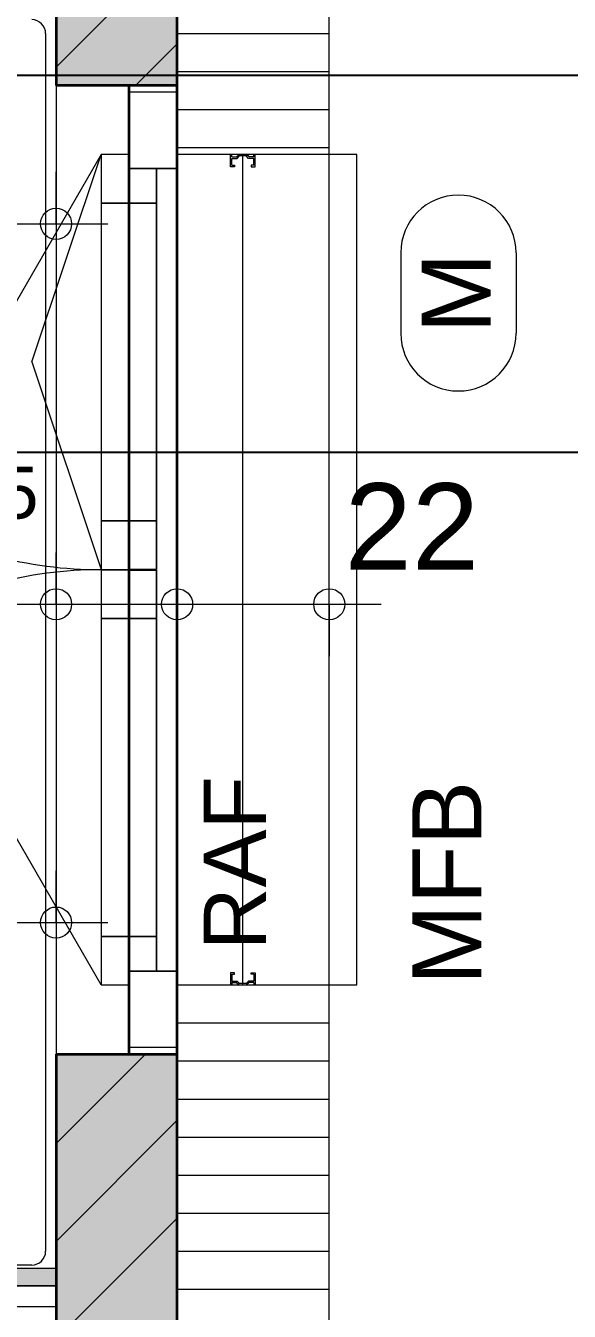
# Model space of a CAD drawing. Header units: metres. Extents: x 0.003 to 0.843, y 0.003 to 0.597.
# Drawn here: x 0.62598 to 0.6417, y 0.3529 to 0.39006 of the extents above; entities that cross this region are included whole.
import ezdxf

# ---------------------------------------------------------------- set-up
doc = ezdxf.new("R2010")
doc.units = ezdxf.units.M
for name, pattern in [('AUSGEZOGEN', [0]), ('LINIE_23', [0.0079, 0.004, -0.0013, 0, -0.0013, 0, -0.0013]), ('STRICHLINIE', [19.049999999999997, 12.7, -6.35]), ('STRICHPUNKT', [25.4, 12.7, -6.35, 0, -6.35])]:
    doc.linetypes.add(name, pattern=pattern)
for name, color, linetype, lineweight in [('Bauachsen grob', 7, 'STRICHPUNKT', 13), ('Daemmung', 7, 'AUSGEZOGEN', 18), ('Elektro Text', 251, 'AUSGEZOGEN', 18), ('Fenster', 7, 'AUSGEZOGEN', 18), ('Fensterleibung Beton', 7, 'AUSGEZOGEN', 35), ('Fuellflaeche tragende Wände MW', 7, 'AUSGEZOGEN', 13), ('Leichtbauwaende', 7, 'AUSGEZOGEN', 18), ('Oeffnungsrichtung Fenster', 7, 'AUSGEZOGEN', 13), ('Rolladen', 7, 'AUSGEZOGEN', 13), ('Sanitaer Apparate', 251, 'AUSGEZOGEN', 18), ('Sanitaer Vermassung', 251, 'AUSGEZOGEN', 18), ('Schnittbegrenzung', 7, 'AUSGEZOGEN', 13), ('Text Werkplan Ausfuehrung', 7, 'AUSGEZOGEN', 25), ('Vorhangbrett', 7, 'AUSGEZOGEN', 13), ('Wand Mauerwerk tragend', 7, 'AUSGEZOGEN', 35), ('Werkplan- Ausfuehrungsmasse', 7, 'AUSGEZOGEN', 13)]:
    doc.layers.add(name, color=color, linetype=linetype, lineweight=lineweight)
doc.styles.add('ARIAL', font='ARIAL.TTF')

msp = doc.modelspace()

# ---------------------------------------------------------------- hatches: boundary and pattern name
at = {"layer": 'Fuellflaeche tragende Wände MW', "linetype": 'AUSGEZOGEN', "lineweight": 13}
for points in [[(0.626859986055643, 0.4836399892568606), (0.626859986055643, 0.3883399913869798), (0.6303599859774118, 0.3883399913869798), (0.6303599859774118, 0.4836399892568606)], [(0.626859986055643, 0.3603399920128287), (0.626859986055643, 0.3141399930454791), (0.6303599859774118, 0.3141399930454791), (0.6303599859774118, 0.3603399920128287)]]:
    msp.add_hatch(color=241, dxfattribs=at).paths.add_polyline_path(points)
at = {"layer": 'Leichtbauwaende', "linetype": 'AUSGEZOGEN', "lineweight": 13}
msp.add_hatch(color=253, dxfattribs=at).paths.add_polyline_path([(0.6104599864222116, 0.3536399921625853), (0.626859986055643, 0.3536399921625853), (0.626859986055643, 0.3541399921514094), (0.6104599864222116, 0.3541399921514094)])

# ---------------------------------------------------------------- linework, layer by layer
at = {"layer": 'Bauachsen grob', "color": 32, "linetype": 'LINIE_23', "lineweight": 25, "true_color": 0xc36e14}
for p, q in [((0.6278599860332911, 0.01553999971970916), (0.6278599860332911, 0.5826399870440364)), ((0.219399995163083, 0.3886399914357912), (0.7293199837654833, 0.3886399914357912))]:
    msp.add_line(p, q, dxfattribs=at)
at = {"layer": 'Daemmung', "color": 7, "linetype": 'AUSGEZOGEN', "lineweight": 18}
for p, q in [((0.6303599859774118, 0.3967399911992252), (0.6303599859774118, 0.3883399913869798)), ((0.6347599858790641, 0.3863399914316833), (0.6347599858790641, 0.3967399911992252)), ((0.6303599859774118, 0.3883399913869798), (0.6303599859774118, 0.3863399914316833)), ((0.6347599858790643, 0.3863399914316833), (0.6303599859774118, 0.3863399914316833)), ((0.6303599859774118, 0.3623399919681251), (0.6347599858790643, 0.3623399919681251)), ((0.6303599859774118, 0.3623399919681251), (0.6303599859774118, 0.3603399920128287)), ((0.6347599858790641, 0.3121399930901825), (0.6347599858790641, 0.3623399919681251)), ((0.6303599859774118, 0.3603399920128287), (0.6303599859774118, 0.3141399930454791))]:
    msp.add_line(p, q, dxfattribs=at)
at = {"layer": 'Daemmung', "color": 7, "linetype": 'STRICHLINIE', "lineweight": 13}
msp.add_line((0.6347599858790643, 0.3623399919681251), (0.6347599858790643, 0.3863399914316833), dxfattribs=at)
at = {"layer": 'Daemmung', "color": 7, "linetype": 'AUSGEZOGEN', "lineweight": 13}
for points in [[(0.6303599881884103, 0.3898399912827242), (0.6306395439855736, 0.3898399912705044), (0.6306395439855736, 0.3898399912705044), (0.6347599858790641, 0.3898399910903942)], [(0.6303599881403278, 0.3887399912834693), (0.6306841112047753, 0.3887399912693014), (0.6306841112047753, 0.3887399912693014), (0.6347599858790641, 0.3887399910911393)], [(0.6303599881403278, 0.3887399912834693), (0.6306841112047753, 0.3887399912693014), (0.6306841112047753, 0.3887399912693014), (0.6347599858790641, 0.3887399910911393)], [(0.6303599880922454, 0.3876399912842143), (0.6307286784239768, 0.3876399912680982), (0.6307286784239768, 0.3876399912680982), (0.6347599858790641, 0.3876399910918842)], [(0.6303599880441628, 0.3865399912849594), (0.6307732456431783, 0.3865399912668953), (0.6307732456431783, 0.3865399912668953), (0.6347599858790642, 0.3865399910926294)], [(0.6303599869863471, 0.3623399913013508), (0.6317537244656135, 0.3623399912404286), (0.6317537244656135, 0.3623399912404286), (0.6347599858790641, 0.3623399911090208), (0.6347599869833671, 0.3623399911090206)], [(0.6303599869382646, 0.3612399913020958), (0.6304252151275881, 0.3612399912992446), (0.6304252151275881, 0.3612399912992446), (0.6317982916848153, 0.3612399912392255), (0.6317982916848153, 0.3612399912392255), (0.6347599858790641, 0.3612399911097656), (0.6347599869352843, 0.3612399911097656)], [(0.6303599868901822, 0.3601399913028409), (0.6304904442382251, 0.3601399912971384), (0.6304904442382251, 0.3601399912971384), (0.6318428589040167, 0.3601399912380224), (0.6318428589040167, 0.3601399912380224), (0.6347599858790641, 0.3601399911105108), (0.6347599868872019, 0.3601399911105108)], [(0.6303599868420997, 0.3590399913035859), (0.6305556733488622, 0.3590399912950322), (0.6305556733488622, 0.3590399912950322), (0.6318874261232182, 0.3590399912368194), (0.6318874261232182, 0.3590399912368194), (0.6347599858790641, 0.3590399911112558), (0.6347599868391194, 0.3590399911112557)], [(0.630359986794017, 0.357939991304331), (0.6306209024594991, 0.357939991292926), (0.6306209024594991, 0.357939991292926), (0.6319319933424199, 0.3579399912356163), (0.6319319933424199, 0.3579399912356163), (0.6347599858790641, 0.3579399911120009), (0.634759986791037, 0.3579399911120008)], [(0.630359986794017, 0.357939991304331), (0.6306209024594991, 0.357939991292926), (0.6306209024594991, 0.357939991292926), (0.6319319933424199, 0.3579399912356163), (0.6319319933424199, 0.3579399912356163), (0.6347599858790641, 0.3579399911120009), (0.634759986791037, 0.3579399911120008)], [(0.6303599867459344, 0.3568399913050761), (0.6306861315701361, 0.3568399912908198), (0.6306861315701361, 0.3568399912908198), (0.6319765605616214, 0.3568399912344133), (0.6319765605616214, 0.3568399912344133), (0.6347599858790641, 0.3568399911127459), (0.6347599867429544, 0.3568399911127459)], [(0.630359986697852, 0.3557399913058212), (0.6307513606807732, 0.3557399912887136), (0.6307513606807732, 0.3557399912887136), (0.6320211277808229, 0.3557399912332103), (0.6320211277808229, 0.3557399912332103), (0.6347599858790641, 0.3557399911134911), (0.6347599866948718, 0.3557399911134911)], [(0.6303599866497696, 0.3546399913065663), (0.6308165897914104, 0.3546399912866075), (0.6308165897914104, 0.3546399912866075), (0.6320656950000247, 0.3546399912320072), (0.6320656950000247, 0.3546399912320072), (0.6347599858790641, 0.3546399911142361), (0.6347599866467892, 0.3546399911142361)], [(0.6303599866016871, 0.3535399913073112), (0.6308818189020473, 0.3535399912845012), (0.6308818189020473, 0.3535399912845012), (0.6321102622192263, 0.3535399912308042), (0.6321102622192263, 0.3535399912308042), (0.6347599858790641, 0.3535399911149812), (0.6347599865987068, 0.3535399911149811)], [(0.6303599866016871, 0.3535399913073112), (0.6308818189020473, 0.3535399912845012), (0.6308818189020473, 0.3535399912845012), (0.6321102622192263, 0.3535399912308042), (0.6321102622192263, 0.3535399912308042), (0.6347599858790641, 0.3535399911149812), (0.6347599865987068, 0.3535399911149811)]]:
    msp.add_lwpolyline(points, dxfattribs=at)
at = {"layer": 'Elektro Text', "color": 40, "linetype": 'AUSGEZOGEN', "lineweight": 18}
for p, q in [((0.6368266525069877, 0.3835007463964309), (0.6368266525069877, 0.3811733248504487)), ((0.6401599857608482, 0.3835007463964309), (0.6401599857608482, 0.3811733248504487))]:
    msp.add_line(p, q, dxfattribs=at)
for centre, start, end in [((0.6384933191339179, 0.3835007463964309), 0, 180), ((0.6384933191339179, 0.3811733248504487), 180, 0)]:
    msp.add_arc(centre, 0.001666666626930237, start, end, dxfattribs=at)
at = {"layer": 'Fenster', "color": 7, "linetype": 'AUSGEZOGEN', "lineweight": 13}
for p, q in [((0.6289599860087043, 0.3757499916683882), (0.6289599860087043, 0.3849399914629758)), ((0.6289599860087043, 0.3637399919368327), (0.6289599860087043, 0.3729299917314203))]:
    msp.add_line(p, q, dxfattribs=at)
for points in [[(0.6303599859774118, 0.385939991440624), (0.6303599859774118, 0.3881399913914502), (0.6289599860087043, 0.3881399913914502), (0.6289599860087043, 0.385939991440624), (0.6303599859774118, 0.385939991440624)], [(0.6297599859908228, 0.3849399914629758), (0.6297599859908228, 0.385939991440624), (0.6289599860087043, 0.385939991440624), (0.6289599860087043, 0.3863399914316833), (0.6281599860265857, 0.3863399914316833), (0.6281599860265857, 0.3849399914629758), (0.6297599859908228, 0.3849399914629758)], [(0.6303599859774118, 0.3623399919681251), (0.6355599858611829, 0.3623399919681251), (0.6355599858611829, 0.3863399914316833), (0.6303599859774118, 0.3863399914316833), (0.6303599859774118, 0.3623399919681251)], [(0.6297599859908228, 0.385939991440624), (0.6297599859908228, 0.3743499916996807), (0.6289599860087043, 0.3743499916996807), (0.6289599860087043, 0.3743299917001277), (0.6297599859908228, 0.3743299917001277), (0.6297599859908228, 0.3627399919591845), (0.6303599859774118, 0.3627399919591845), (0.6303599859774118, 0.385939991440624), (0.6297599859908228, 0.385939991440624)], [(0.6297599859908228, 0.3757499916683882), (0.6297599859908228, 0.3849399914629758), (0.6281599860265857, 0.3849399914629758), (0.6281599860265857, 0.3757499916683882), (0.6297599859908228, 0.3757499916683882)], [(0.6289599860087043, 0.3743499916996807), (0.6297599859908228, 0.3743499916996807), (0.6297599859908228, 0.3757499916683882), (0.6281599860265857, 0.3757499916683882), (0.6281599860265857, 0.3743499916996807), (0.6289599860087043, 0.3743499916996807)], [(0.6297599859908228, 0.3729299917314203), (0.6297599859908228, 0.3743299917001277), (0.6289599860087043, 0.3743299917001277), (0.6281599860265857, 0.3743299917001277), (0.6281599860265857, 0.3729299917314203), (0.6297599859908228, 0.3729299917314203)], [(0.6297599859908228, 0.3637399919368327), (0.6297599859908228, 0.3729299917314203), (0.6281599860265857, 0.3729299917314203), (0.6281599860265857, 0.3637399919368327), (0.6297599859908228, 0.3637399919368327)], [(0.6289599860087043, 0.3623399919681251), (0.6289599860087043, 0.3627399919591845), (0.6297599859908228, 0.3627399919591845), (0.6297599859908228, 0.3637399919368327), (0.6281599860265857, 0.3637399919368327), (0.6281599860265857, 0.3623399919681251), (0.6289599860087043, 0.3623399919681251)], [(0.6303599859774118, 0.3605399920083582), (0.6303599859774118, 0.3627399919591845), (0.6289599860087043, 0.3627399919591845), (0.6289599860087043, 0.3605399920083582), (0.6303599859774118, 0.3605399920083582)]]:
    msp.add_lwpolyline(points, dxfattribs=at)
at = {"layer": 'Fensterleibung Beton', "color": 7, "linetype": 'AUSGEZOGEN', "lineweight": 13}
msp.add_line((0.626859986055643, 0.3883399913869798), (0.626859986055643, 0.3603399920128287), dxfattribs=at)
at = {"layer": 'Leichtbauwaende', "color": 7, "linetype": 'AUSGEZOGEN', "lineweight": 18}
for p, q in [((0.626859986055643, 0.3541399921514094), (0.6104599864222116, 0.3541399921514094)), ((0.626859986055643, 0.3536399921625853), (0.626859986055643, 0.3541399921514094)), ((0.626859986055643, 0.3536399921625853), (0.6104599864222116, 0.3536399921625853)), ((0.6104599864222116, 0.3536399921625853), (0.626859986055643, 0.3536399921625853)), ((0.626859986055643, 0.3530399921759963), (0.626859986055643, 0.3536399921625853)), ((0.6099599864333872, 0.3530399921759963), (0.626859986055643, 0.3530399921759963))]:
    msp.add_line(p, q, dxfattribs=at)
at = {"layer": 'Oeffnungsrichtung Fenster', "color": 7, "linetype": 'AUSGEZOGEN', "lineweight": 13}
for p, q in [((0.6281599860265857, 0.3863399914316833), (0.6221599861606961, 0.3759476868185561)), ((0.6261599860712892, 0.380344991565682), (0.6281599860265857, 0.3863399914316833)), ((0.6261599860712892, 0.380344991565682), (0.6281599860265857, 0.3743499916996807)), ((0.6281599860265857, 0.3623399919681251), (0.6221599861606961, 0.3727322965812523))]:
    msp.add_line(p, q, dxfattribs=at)
for centre, start, end in [((0.6281599860265857, 0.3863399914316832), 239.9999999999998, 269.9999999999989), ((0.6281599860265857, 0.362339991968125), 90.00000000000107, 119.9999999999998)]:
    msp.add_arc(centre, 0.0119999997317791, start, end, dxfattribs=at)
at = {"layer": 'Rolladen', "color": 7, "linetype": 'AUSGEZOGEN', "lineweight": 13}
for p, q in [((0.6318999859429899, 0.3863299914319068), (0.631939985942096, 0.3863299914319068)), ((0.6318999859429899, 0.3859899914395064), (0.6318999859429899, 0.3863299914319068)), ((0.631939985942096, 0.3862699914332479), (0.631939985942096, 0.3863299914319068)), ((0.631939985942096, 0.3862699914332479), (0.6320799859389666, 0.3862699914332479)), ((0.631939985942096, 0.3860299914386123), (0.631939985942096, 0.386229991434142)), ((0.631939985942096, 0.386229991434142), (0.6320965544810905, 0.386229991434142)), ((0.6320799859389666, 0.3862699914332479), (0.6321499859374022, 0.3863399914316833)), ((0.6320965544810905, 0.386229991434142), (0.6321665544795261, 0.3862999914325774)), ((0.6321499859374022, 0.3863399914316833), (0.6323699859324846, 0.3863399914316833)), ((0.6323534173903598, 0.3862999914325774), (0.6321665544795261, 0.3862999914325774)), ((0.6321999859362846, 0.3863399914316833), (0.6322099859360609, 0.3863399914316833)), ((0.6322099859360609, 0.3863399914316833), (0.6323099859338259, 0.3863399914316833)), ((0.632423417388795, 0.3862299914341434), (0.6323534173903598, 0.3862999914325774)), ((0.6324399859309202, 0.3862699914332493), (0.6323699859324846, 0.3863399914316833)), ((0.6325799859277909, 0.3862299914341434), (0.632423417388795, 0.3862299914341434)), ((0.6325799859277909, 0.3862699914332493), (0.6324399859309202, 0.3862699914332493)), ((0.6325799859277909, 0.3863299914319083), (0.6326199859268969, 0.3863299914319083)), ((0.6325799859277909, 0.3862699914332493), (0.6325799859277909, 0.3863299914319083)), ((0.6325799859277909, 0.3860299914386137), (0.6325799859277909, 0.3862299914341434)), ((0.6326199859268969, 0.3859899914395079), (0.6326199859268969, 0.3863299914319083)), ((0.632019985940308, 0.3859899914395064), (0.6318999859429899, 0.3859899914395064)), ((0.631939985942096, 0.3860299914386123), (0.632019985940308, 0.3860299914386123)), ((0.632019985940308, 0.3860299914386123), (0.632019985940308, 0.3859899914395064)), ((0.6324999859295789, 0.3860299914386137), (0.6324999859295789, 0.3859899914395079)), ((0.6325799859277909, 0.3860299914386137), (0.6324999859295789, 0.3860299914386137)), ((0.6324999859295789, 0.3859899914395079), (0.6326199859268969, 0.3859899914395079)), ((0.6318999859429899, 0.362689991960302), (0.6318999859429899, 0.3623499919679016)), ((0.632019985940308, 0.362689991960302), (0.6318999859429899, 0.362689991960302)), ((0.6318999859429899, 0.3623499919679016), (0.631939985942096, 0.3623499919679016)), ((0.631939985942096, 0.3626499919611961), (0.632019985940308, 0.3626499919611961)), ((0.631939985942096, 0.3626499919611961), (0.631939985942096, 0.3624499919656665)), ((0.631939985942096, 0.3624499919656665), (0.6320965544810905, 0.3624499919656665)), ((0.631939985942096, 0.3624099919665605), (0.6320799859389666, 0.3624099919665605)), ((0.631939985942096, 0.3624099919665605), (0.631939985942096, 0.3623499919679016)), ((0.632019985940308, 0.3626499919611961), (0.632019985940308, 0.362689991960302)), ((0.6320799859389666, 0.3624099919665605), (0.6321499859374022, 0.3623399919681251)), ((0.6320965544810905, 0.3624499919656665), (0.6321665544795261, 0.3623799919672311)), ((0.6321499859374022, 0.3623399919681251), (0.6323699859324846, 0.3623399919681251)), ((0.6323534173903598, 0.3623799919672311), (0.6321665544795261, 0.3623799919672311)), ((0.6321999859362846, 0.3623399919681251), (0.6322099859360609, 0.3623399919681251)), ((0.6322099859360609, 0.3623399919681251), (0.6323099859338259, 0.3623399919681251)), ((0.632423417388795, 0.3624499919656655), (0.6323534173903598, 0.3623799919672311)), ((0.6324399859309202, 0.3624099919665596), (0.6323699859324846, 0.3623399919681251)), ((0.6325799859277909, 0.3624499919656655), (0.632423417388795, 0.3624499919656655)), ((0.6325799859277909, 0.3624099919665596), (0.6324399859309202, 0.3624099919665596)), ((0.6324999859295789, 0.3626899919603011), (0.6326199859268969, 0.3626899919603011)), ((0.6324999859295789, 0.3626499919611953), (0.6324999859295789, 0.3626899919603011)), ((0.6325799859277909, 0.3626499919611953), (0.6324999859295789, 0.3626499919611953)), ((0.6325799859277909, 0.3626499919611953), (0.6325799859277909, 0.3624499919656655)), ((0.6325799859277909, 0.3624099919665596), (0.6325799859277909, 0.3623499919679007)), ((0.6325799859277909, 0.3623499919679007), (0.6326199859268969, 0.3623499919679007)), ((0.6326199859268969, 0.3626899919603011), (0.6326199859268969, 0.3623499919679007))]:
    msp.add_line(p, q, dxfattribs=at)
at = {"layer": 'Rolladen', "color": 7, "linetype": 'STRICHPUNKT', "lineweight": 13}
msp.add_line((0.6322599859349436, 0.3623399919681251), (0.6322599859349436, 0.3863399914316833), dxfattribs=at)
at = {"layer": 'Sanitaer Apparate', "color": 7, "linetype": 'AUSGEZOGEN', "lineweight": 13}
for p, q in [((0.6265599860623486, 0.3898399913534522), (0.6265599860623486, 0.3546399921402336)), ((0.6261599860712892, 0.3542399921491742), (0.6109599864110357, 0.3542399921491742))]:
    msp.add_line(p, q, dxfattribs=at)
for centre, start, end in [((0.6261599860712883, 0.3898399913534566), 0, 90), ((0.6261599860712882, 0.3546399921402379), 270, 0)]:
    msp.add_arc(centre, 0.0003999999910593033, start, end, dxfattribs=at)
at = {"layer": 'Sanitaer Vermassung', "color": 240, "linetype": 'AUSGEZOGEN', "lineweight": 13}
for p, q in [((0.626859986055643, 0.364139991927892), (0.626859986055643, 0.3656399919409305)), ((0.6185599862411624, 0.364139991927892), (0.626859986055643, 0.364139991927892)), ((0.626859986055643, 0.364139991927892), (0.626859986055643, 0.3626399949360937)), ((0.626859986055643, 0.364139991927892), (0.626859986055643, 0.364139991927892)), ((0.626859986055643, 0.364139991927892), (0.6283599860686814, 0.364139991927892))]:
    msp.add_line(p, q, dxfattribs=at)
msp.add_circle((0.626859986055643, 0.364139991927892), 0.0004500000039115548, dxfattribs=at)
at = {"layer": 'Schnittbegrenzung', "color": 14, "linetype": 'STRICHPUNKT', "lineweight": 25}
msp.add_line((0.618759986236692, 0.3777399916794252), (0.7293199837654833, 0.3777399916794252), dxfattribs=at)
at = {"layer": 'Vorhangbrett', "color": 191, "linetype": 'AUSGEZOGEN', "lineweight": 18, "true_color": 0xbe96ea}
for q in [(0.626859986055643, 0.3858399914894253), (0.626859986055643, 0.3828399944845886)]:
    msp.add_line((0.626859986055643, 0.3843399914763868), q, dxfattribs=at)
at = {"layer": 'Vorhangbrett', "color": 191, "linetype": 'AUSGEZOGEN', "lineweight": 13, "true_color": 0xbe96ea}
for p, q in [((0.6252599860914055, 0.3843399914763868), (0.626859986055643, 0.3843399914763868)), ((0.626859986055643, 0.3843399914763868), (0.6283599860686814, 0.3843399914763868))]:
    msp.add_line(p, q, dxfattribs=at)
at = {"layer": 'Vorhangbrett', "color": 191, "linetype": 'AUSGEZOGEN', "lineweight": 18, "true_color": 0xbe96ea}
msp.add_circle((0.626859986055643, 0.3843399914763868), 0.0004500000039115548, dxfattribs=at)
at = {"layer": 'Wand Mauerwerk tragend', "color": 7, "linetype": 'AUSGEZOGEN', "lineweight": 35}
for p, q in [((0.6303599859774118, 0.3883399913869798), (0.6303599859774118, 0.3967399911992252)), ((0.626859986055643, 0.390539991337806), (0.626859986055643, 0.3883399913869798)), ((0.6289599860087043, 0.3883399913869798), (0.626859986055643, 0.3883399913869798)), ((0.6303599859774118, 0.3883399913869798), (0.6289599860087043, 0.3883399913869798)), ((0.626859986055643, 0.3603399920128287), (0.6289599860087043, 0.3603399920128287)), ((0.626859986055643, 0.3603399920128287), (0.626859986055643, 0.3541399921514094)), ((0.6289599860087043, 0.3603399920128287), (0.6303599859774118, 0.3603399920128287)), ((0.6303599859774118, 0.3141399930454791), (0.6303599859774118, 0.3603399920128287)), ((0.626859986055643, 0.3541399921514094), (0.626859986055643, 0.3536399921625853)), ((0.626859986055643, 0.3536399921625853), (0.626859986055643, 0.3530399921759963)), ((0.626859986055643, 0.3530399921759963), (0.626859986055643, 0.3517399922050536))]:
    msp.add_line(p, q, dxfattribs=at)
at = {"layer": 'Wand Mauerwerk tragend', "color": 7, "linetype": 'AUSGEZOGEN', "lineweight": 13}
for p, q in [((0.629162205799686, 0.3883399913869798), (0.6303599859774118, 0.3895377715647058)), ((0.626859986055643, 0.357753500395475), (0.6294464776729964, 0.3603399920128287)), ((0.6268599860556431, 0.3549250732707289), (0.6303599859774119, 0.3584250731924977)), ((0.626859986055643, 0.3520966461459827), (0.6303599859774118, 0.3555966460677515))]:
    msp.add_line(p, q, dxfattribs=at)
at = {"layer": 'Wand Mauerwerk tragend', "color": 180, "linetype": 'STRICHPUNKT', "lineweight": 35}
for p, q in [((0.6303599859774118, 0.3883399913869798), (0.6289599860087043, 0.3883399913869798)), ((0.6289599860087043, 0.3883399913869798), (0.6289599860087043, 0.3603399920128287)), ((0.6303599859774118, 0.3863399914316833), (0.6303599859774118, 0.3883399913869798)), ((0.6303599859774118, 0.3623399919681251), (0.6303599859774118, 0.3863399914316833)), ((0.6303599859774118, 0.3603399920128287), (0.6303599859774118, 0.3623399919681251)), ((0.6289599860087043, 0.3603399920128287), (0.6303599859774118, 0.3603399920128287))]:
    msp.add_line(p, q, dxfattribs=at)
at = {"layer": 'Wand Mauerwerk tragend', "color": 7, "linetype": 'AUSGEZOGEN', "lineweight": 13}
msp.add_lwpolyline([(0.626859986055643, 0.3888661987676829), (0.6268599860556431, 0.3888661987676831), (0.6303599859774118, 0.3923661986894518)], dxfattribs=at)
at = {"layer": 'Werkplan- Ausfuehrungsmasse', "color": 7, "linetype": 'AUSGEZOGEN', "lineweight": 13}
for p, q in [((0.626859986055643, 0.373339991722256), (0.626859986055643, 0.3748399917352945)), ((0.6303599859774118, 0.373339991722256), (0.6303599859774118, 0.3748399917352945)), ((0.6347599858790641, 0.373339991722256), (0.6347599858790641, 0.3748399917352945)), ((0.5657599874213345, 0.373339991722256), (0.626859986055643, 0.373339991722256)), ((0.626859986055643, 0.373339991722256), (0.626859986055643, 0.3718399947304578)), ((0.626859986055643, 0.373339991722256), (0.626859986055643, 0.373339991722256)), ((0.626859986055643, 0.373339991722256), (0.6303599859774118, 0.373339991722256)), ((0.6303599859774118, 0.373339991722256), (0.6303599859774118, 0.3718399947304578)), ((0.6303599859774118, 0.373339991722256), (0.6303599859774118, 0.373339991722256)), ((0.6303599859774118, 0.373339991722256), (0.6347599858790641, 0.373339991722256)), ((0.6347599858790641, 0.373339991722256), (0.6347599858790641, 0.3718399947304578)), ((0.6347599858790641, 0.373339991722256), (0.6347599858790641, 0.373339991722256)), ((0.6347599858790641, 0.373339991722256), (0.6362599858921026, 0.373339991722256))]:
    msp.add_line(p, q, dxfattribs=at)
for centre in [(0.626859986055643, 0.373339991722256), (0.6303599859774118, 0.373339991722256), (0.6347599858790641, 0.373339991722256)]:
    msp.add_circle(centre, 0.0004500000039115548, dxfattribs=at)

# ---------------------------------------------------------------- texts
at = {"layer": 'Elektro Text', "color": 40, "linetype": 'AUSGEZOGEN', "lineweight": 18, "insert": (0.6394266524637743, 0.3811733248504487), "char_height": 0.002, "width": 0.001, "attachment_point": 7, "rotation": 90.00000250447816, "style": 'ARIAL'}
msp.add_mtext('M', dxfattribs=at)
at = {"layer": 'Text Werkplan Ausfuehrung', "color": 7, "linetype": 'AUSGEZOGEN', "lineweight": 25, "attachment_point": 7, "rotation": 90.00000250447816, "style": 'ARIAL'}
for s, insert, char_height, width in [('RAF', (0.6329317868438379, 0.363339991945773), 0.001799999952316284, 0.0008999999761581421), ('MFB', (0.6391599857807165, 0.3623399919681252), 0.002, 0.001)]:
    msp.add_mtext(s, dxfattribs=dict(at, insert=insert, char_height=char_height, width=width))
at = {"layer": 'Werkplan- Ausfuehrungsmasse', "color": 7, "linetype": 'AUSGEZOGEN', "lineweight": 13, "attachment_point": 7, "style": 'ARIAL'}
for s, insert, char_height, width in [('5', (0.6251870668567346, 0.3757983250729739), 0.0015, 0.00075), ('22', (0.6352054208482865, 0.3743399916999036), 0.0025, 0.00125)]:
    msp.add_mtext(s, dxfattribs=dict(at, insert=insert, char_height=char_height, width=width))

doc.saveas('drawing.dxf')
